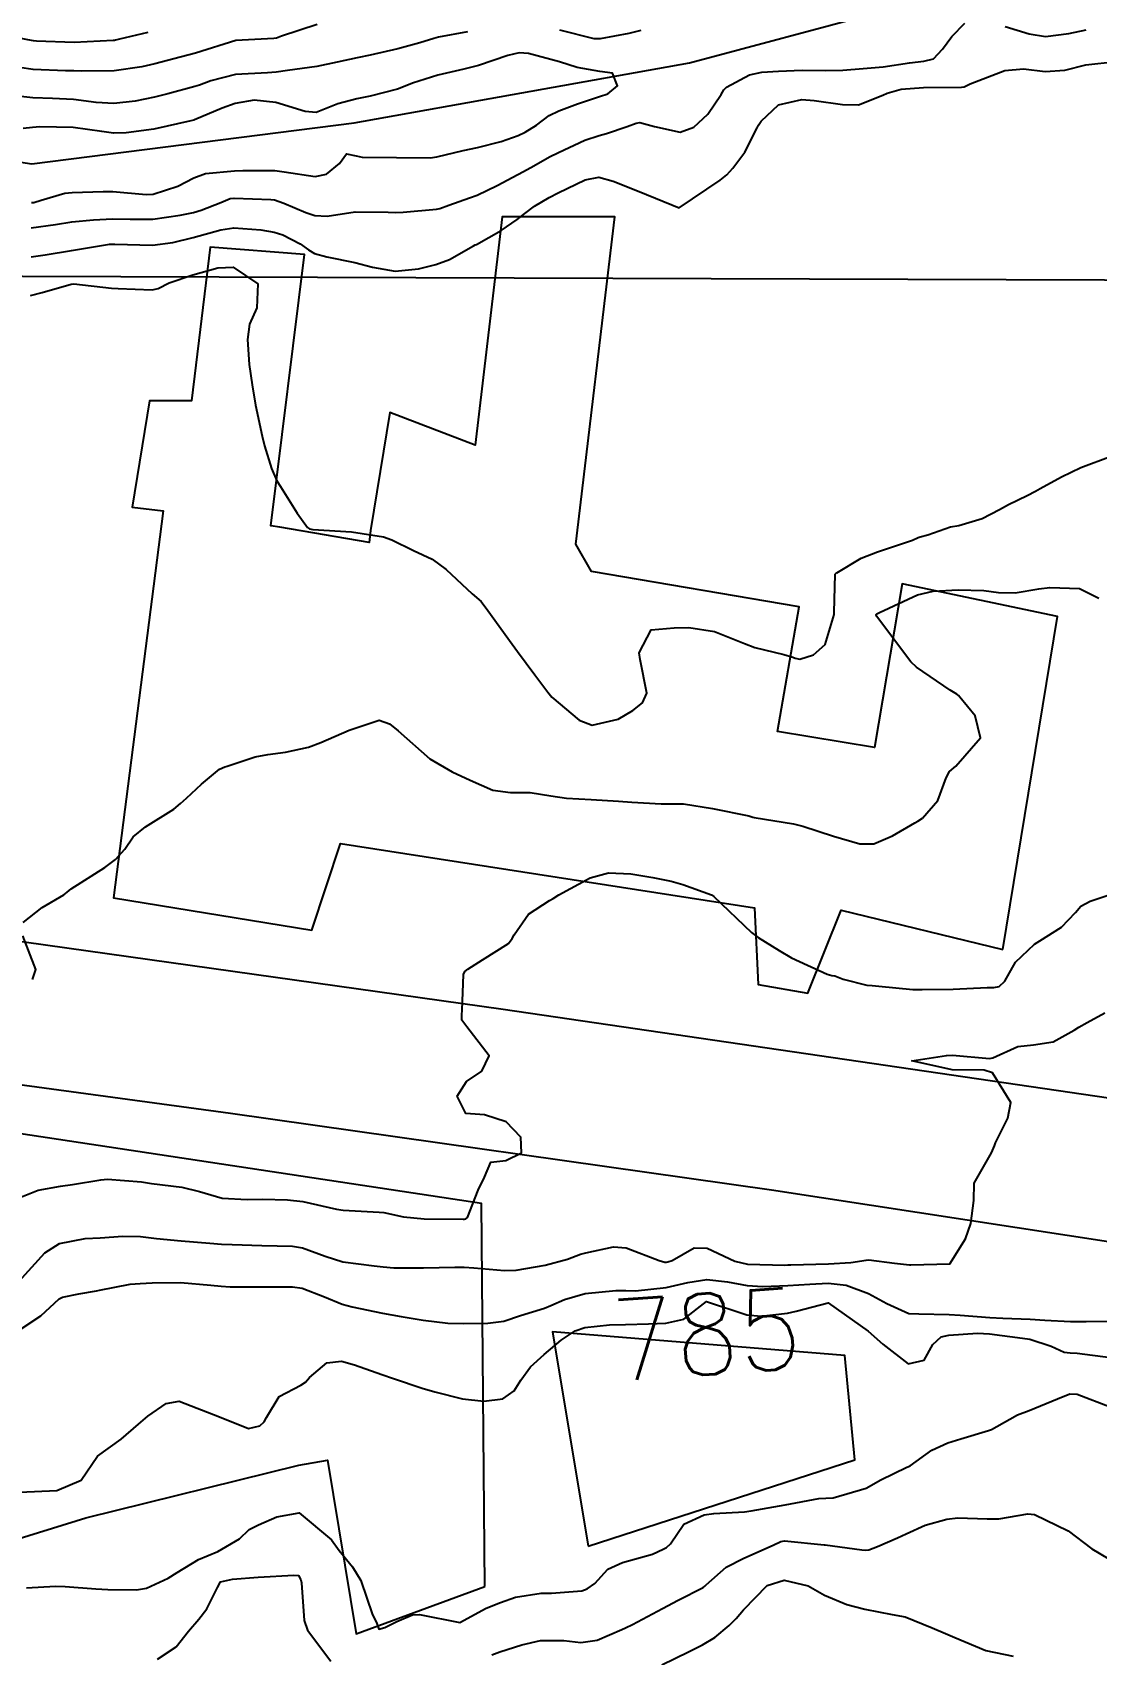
# Model space of a CAD drawing. Header units: metres. Extents: x 307586 to 320046, y 7427249 to 7434250.
# Drawn here: x 319369 to 319421.6, y 7428953.5 to 7429033.7 of the extents above; entities that cross this region are included whole.
import ezdxf
from ezdxf.enums import TextEntityAlignment as Align

# ---------------------------------------------------------------- set-up
doc = ezdxf.new("R2010")
doc.units = ezdxf.units.M
doc.header["$MEASUREMENT"] = 0
doc.linetypes.add('CONTINUO', pattern=[0])
for name, color, linetype in [('Cotas', 45, 'Continuous'), ('Curvas de Nivel 1m', 11, 'Continuous'), ('Curvas de Nivel 5m', 15, 'Continuous'), ('Edificações', 30, 'Continuous'), ('Hidrografia', 140, 'Continuous'), ('TEXTO', 45, 'Continuous'), ('Vias Primárias', 230, 'Continuous')]:
    doc.layers.add(name, color=color, linetype=linetype)
doc.styles.add('Style-STANDARD', font='STANDARD.shx')

msp = doc.modelspace()

# ---------------------------------------------------------------- linework, layer by layer
at = {"layer": 'Curvas de Nivel 1m', "flags": 128}
for points, elevation in [([(319383.041, 7429034.068), (319381.279, 7429033.49), (319381.034, 7429033.397), (319380.912, 7429033.373), (319379.033, 7429033.27), (319377.027, 7429032.66), (319375.964, 7429032.37), (319375.021, 7429032.131), (319374.374, 7429031.972), (319373.017, 7429031.777), (319371.419, 7429031.766), (319371.017, 7429031.775), (319370.616, 7429031.775), (319369.018, 7429031.852), (319367.659, 7429032.05)], 779), ([(319368.919, 7429024.028), (319370.112, 7429024.187), (319370.922, 7429024.315), (319371.991, 7429024.422), (319372.924, 7429024.471), (319373.799, 7429024.456), (319374.924, 7429024.451), (319376.271, 7429024.644), (319376.928, 7429024.784), (319377.318, 7429024.897), (319378.285, 7429025.276), (319378.743, 7429025.465), (319378.936, 7429025.492), (319380.759, 7429025.429), (319380.935, 7429025.401), (319381.401, 7429025.243), (319382.489, 7429024.787), (319382.927, 7429024.636), (319383.544, 7429024.596), (319384.929, 7429024.809), (319386.558, 7429024.804), (319386.929, 7429024.777), (319387.303, 7429024.793), (319388.94, 7429024.946), (319389.105, 7429024.983), (319389.551, 7429025.144), (319390.582, 7429025.499), (319390.948, 7429025.638), (319391.945, 7429026.108), (319392.958, 7429026.654), (319393.246, 7429026.811), (319393.745, 7429027.092), (319394.528, 7429027.524), (319394.97, 7429027.747), (319396.268, 7429028.352), (319396.978, 7429028.591), (319397.35, 7429028.675), (319398.372, 7429029.036), (319398.817, 7429029.2), (319398.986, 7429029.219), (319399.716, 7429029.023), (319400.98, 7429028.746), (319401.668, 7429029), (319402.345, 7429029.637), (319403.007, 7429030.611), (319403.141, 7429030.848), (319403.269, 7429030.977), (319404.408, 7429031.577), (319405.02, 7429031.713), (319405.839, 7429031.765), (319407.022, 7429031.812), (319408.152, 7429031.788), (319409.022, 7429031.808), (319410.035, 7429031.887), (319411.024, 7429031.974), (319412.326, 7429032.171), (319413.027, 7429032.249), (319413.511, 7429032.373), (319413.952, 7429032.851), (319414.413, 7429033.475), (319415.052, 7429034.128)], 778), ([(319417.05, 7429033.963), (319418.239, 7429033.604), (319419.043, 7429033.468), (319420.2, 7429033.624), (319421.048, 7429033.802)], 778), ([(319390.477, 7429033.7), (319389.037, 7429033.439), (319388.812, 7429033.377), (319388.116, 7429033.164), (319387.03, 7429032.865), (319385.666, 7429032.554), (319385.025, 7429032.424), (319384.03, 7429032.202), (319383.021, 7429032.001), (319381.577, 7429031.801), (319381.018, 7429031.715), (319380.589, 7429031.683), (319379.016, 7429031.593), (319377.792, 7429031.288), (319377.228, 7429031.079), (319377.008, 7429031.005), (319375.669, 7429030.647), (319375, 7429030.479), (319374.049, 7429030.278), (319372.995, 7429030.17), (319372.127, 7429030.222), (319370.998, 7429030.365), (319369.972, 7429030.406), (319368.999, 7429030.439), (319367.83, 7429030.578)], 778), ([(319399.044, 7429033.773), (319398.452, 7429033.628), (319397.037, 7429033.353), (319396.733, 7429033.368), (319395.044, 7429033.792)], 778), ([(319368.932, 7429025.274), (319369.039, 7429025.281), (319369.398, 7429025.385), (319370.577, 7429025.735), (319370.939, 7429025.773), (319372.476, 7429025.81), (319372.94, 7429025.809), (319374.587, 7429025.675), (319374.938, 7429025.691), (319376.158, 7429026.088), (319376.951, 7429026.496), (319377.529, 7429026.71), (319378.957, 7429026.845), (319379.364, 7429026.859), (319380.957, 7429026.849), (319381.414, 7429026.786), (319382.953, 7429026.557), (319383.503, 7429026.666), (319384.154, 7429027.208), (319384.487, 7429027.686), (319384.967, 7429027.577), (319385.277, 7429027.506), (319386.966, 7429027.491), (319388.632, 7429027.488), (319388.967, 7429027.529), (319390.265, 7429027.842), (319390.972, 7429027.997), (319392.143, 7429028.281), (319392.978, 7429028.577), (319393.333, 7429028.742), (319393.877, 7429029.091), (319394.51, 7429029.565), (319394.994, 7429029.8), (319395.909, 7429030.156), (319397.005, 7429030.508), (319397.407, 7429030.646), (319397.886, 7429031.041), (319397.634, 7429031.658), (319397.02, 7429031.746), (319395.888, 7429031.937), (319395.024, 7429032.223), (319393.488, 7429032.636), (319393.029, 7429032.674), (319392.463, 7429032.544), (319391.022, 7429032.047), (319390.3, 7429031.857), (319389.017, 7429031.569), (319387.751, 7429031.169), (319387.237, 7429030.949), (319387.008, 7429030.87), (319385.67, 7429030.522), (319385.001, 7429030.4), (319384.062, 7429030.145), (319382.99, 7429029.723), (319382.457, 7429029.762), (319380.997, 7429030.214), (319379.931, 7429030.328), (319378.996, 7429030.159), (319378.343, 7429029.93), (319376.984, 7429029.353), (319376.945, 7429029.339), (319376.797, 7429029.302), (319374.979, 7429028.904), (319373.602, 7429028.708), (319372.977, 7429028.703), (319372.406, 7429028.778), (319370.979, 7429028.98), (319369.348, 7429029.017), (319368.979, 7429028.975), (319368.512, 7429028.93)], 777), ([(319368.905, 7429022.592), (319369.601, 7429022.688), (319370.908, 7429022.907), (319372.781, 7429023.211), (319372.912, 7429023.218), (319373.04, 7429023.21), (319374.911, 7429023.161), (319375.916, 7429023.305), (319376.915, 7429023.539), (319378.279, 7429023.917), (319378.92, 7429024.017), (319380.258, 7429023.918), (319380.918, 7429023.808), (319381.343, 7429023.669), (319382.2, 7429023.231), (319382.615, 7429022.929), (319382.908, 7429022.75), (319383.526, 7429022.595), (319384.904, 7429022.312), (319385.788, 7429022.073), (319386.9, 7429021.888), (319388.056, 7429022.004), (319388.904, 7429022.214), (319389.587, 7429022.463), (319390.764, 7429023.131), (319390.862, 7429023.182), (319390.914, 7429023.203), (319392.144, 7429023.892), (319392.933, 7429024.437), (319393.31, 7429024.723), (319393.784, 7429025.092), (319394.508, 7429025.524), (319394.95, 7429025.754), (319396.295, 7429026.398), (319396.958, 7429026.524), (319397.676, 7429026.322), (319398.951, 7429025.824), (319400.943, 7429025.01), (319402.957, 7429026.375), (319403.292, 7429026.645), (319403.592, 7429026.974), (319404.175, 7429027.764), (319404.784, 7429028.962), (319404.854, 7429029.092), (319404.988, 7429029.297), (319405.848, 7429030.1), (319407.004, 7429030.358), (319407.609, 7429030.318), (319409.001, 7429030.114), (319409.806, 7429030.097), (319411.008, 7429030.571), (319411.217, 7429030.68), (319411.902, 7429030.877), (319413.014, 7429030.954), (319414.881, 7429030.975), (319415.014, 7429030.991), (319415.321, 7429031.141), (319417.023, 7429031.795), (319417.953, 7429031.871), (319419.022, 7429031.741), (319419.988, 7429031.816), (319421.026, 7429032.074), (319422.524, 7429032.243)], 779), ([(319368.508, 7428989.707), (319369.463, 7428990.436), (319370.528, 7428991.07), (319370.693, 7428991.205), (319370.894, 7428991.365), (319372.544, 7428992.423), (319373.076, 7428992.807), (319373.546, 7428993.33), (319373.947, 7428993.938), (319374.564, 7428994.42), (319375.955, 7428995.299), (319376.292, 7428995.58), (319376.581, 7428995.846), (319377.334, 7428996.541), (319378.223, 7428997.274), (319378.485, 7428997.39), (319378.605, 7428997.431), (319379.98, 7428997.885), (319380.61, 7428998.006), (319381.485, 7428998.11), (319382.614, 7428998.37), (319383.232, 7428998.598), (319384.623, 7428999.2), (319386.117, 7428999.691), (319386.628, 7428999.515), (319387.045, 7428999.166), (319388.609, 7428997.793), (319389.724, 7428997.139), (319390.599, 7428996.733), (319391.721, 7428996.24), (319392.593, 7428996.128), (319393.565, 7428996.118), (319394.592, 7428995.954), (319395.372, 7428995.85), (319396.59, 7428995.78), (319397.934, 7428995.692), (319398.589, 7428995.649), (319400.043, 7428995.561), (319400.588, 7428995.565), (319401.145, 7428995.558), (319402.586, 7428995.33), (319404.375, 7428994.962), (319404.582, 7428994.907), (319404.649, 7428994.892), (319406.578, 7428994.573), (319407.04, 7428994.462), (319408.569, 7428993.971), (319409.871, 7428993.589), (319410.563, 7428993.583), (319411.47, 7428993.976), (319412.579, 7428994.621), (319412.731, 7428994.709), (319412.958, 7428994.856), (319413.717, 7428995.724), (319414.126, 7428996.845), (319414.295, 7428997.154), (319414.609, 7428997.429), (319415.829, 7428998.822), (319415.558, 7428999.907), (319414.802, 7429000.838), (319414.732, 7429000.917), (319414.654, 7429000.976), (319414.327, 7429001.173), (319412.667, 7429002.308), (319412.384, 7429002.578), (319412.174, 7429002.867), (319410.702, 7429004.821), (319410.669, 7429004.89), (319410.672, 7429004.921), (319410.703, 7429004.947), (319410.84, 7429005.024), (319412.713, 7429005.888), (319413.494, 7429006.073), (319414.716, 7429006.138), (319415.995, 7429006.1), (319416.715, 7429006.012), (319417.536, 7429005.981), (319418.717, 7429006.184), (319419.248, 7429006.255), (319420.717, 7429006.197), (319421.678, 7429005.721)], 781), ([(319368.344, 7428976.116), (319369.254, 7428976.471), (319370.353, 7428976.68), (319370.953, 7428976.755), (319372.358, 7428976.991), (319372.677, 7428977.018), (319374.356, 7428976.882), (319374.86, 7428976.807), (319376.353, 7428976.619), (319377.225, 7428976.406), (319378.345, 7428976.087), (319379.588, 7428976.008), (319380.345, 7428976.033), (319381.575, 7428975.998), (319382.343, 7428975.91), (319383.998, 7428975.543), (319384.337, 7428975.487), (319386.115, 7428975.395), (319386.336, 7428975.369), (319387.307, 7428975.16), (319388.332, 7428975.064), (319390.26, 7428975.049), (319390.332, 7428975.047), (319390.399, 7428975.053), (319390.481, 7428975.119), (319390.996, 7428976.471), (319391.319, 7428977.11), (319391.627, 7428977.851), (319392.371, 7428977.933), (319393.142, 7428978.325), (319393.118, 7428979.093), (319392.394, 7428979.857), (319391.318, 7428980.192), (319390.4, 7428980.264), (319389.968, 7428981.127), (319390.42, 7428981.836), (319391.179, 7428982.359), (319391.552, 7428983.109), (319390.447, 7428984.551), (319390.188, 7428984.87), (319390.193, 7428985.133), (319390.219, 7428985.37), (319390.276, 7428987.132), (319390.336, 7428987.28), (319390.486, 7428987.399), (319391.224, 7428987.852), (319392.499, 7428988.668), (319392.69, 7428988.91), (319392.776, 7428989.097), (319393.493, 7428990.116), (319394.529, 7428990.789), (319394.716, 7428990.892), (319394.99, 7428991.073), (319396.542, 7428991.912), (319397.437, 7428992.148), (319398.544, 7428992.11), (319399.635, 7428991.926), (319400.54, 7428991.737), (319401.122, 7428991.584), (319402.534, 7428991.072), (319402.653, 7428990.979), (319404.507, 7428989.203), (319404.834, 7428988.955), (319405.873, 7428988.315), (319406.493, 7428987.956), (319408.246, 7428987.152), (319408.485, 7428987.088), (319408.634, 7428987.058), (319409.046, 7428986.902), (319410.207, 7428986.611), (319410.48, 7428986.583), (319410.8, 7428986.557), (319412.478, 7428986.397), (319412.95, 7428986.383), (319414.479, 7428986.413), (319416.156, 7428986.491), (319416.48, 7428986.493), (319416.751, 7428986.537), (319417.029, 7428986.805), (319417.551, 7428987.741), (319418.501, 7428988.63), (319418.763, 7428988.786), (319419.822, 7428989.462), (319420.524, 7428990.202), (319420.793, 7428990.502), (319421.243, 7428990.759), (319422.537, 7428991.189)], 782), ([(319368.971, 7428986.89), (319369.146, 7428987.383), (319368.499, 7428989.042)], 781), ([(319368.299, 7428971.965), (319369.582, 7428973.371), (319370.318, 7428973.832), (319371.588, 7428974.079), (319372.321, 7428974.119), (319373.447, 7428974.203), (319374.322, 7428974.193), (319375.098, 7428974.086), (319376.32, 7428973.965), (319377.744, 7428973.851), (319378.318, 7428973.807), (319378.842, 7428973.786), (319380.318, 7428973.748), (319381.828, 7428973.715), (319382.317, 7428973.631), (319383.434, 7428973.209), (319384.31, 7428972.936), (319385.861, 7428972.729), (319386.308, 7428972.679), (319386.831, 7428972.641), (319388.308, 7428972.643), (319389.85, 7428972.668), (319390.308, 7428972.668), (319390.789, 7428972.634), (319392.307, 7428972.5), (319392.875, 7428972.527), (319394.31, 7428972.766), (319395.418, 7428973.063), (319396.06, 7428973.31), (319396.318, 7428973.383), (319397.686, 7428973.673), (319398.322, 7428973.632), (319399.944, 7428973.006), (319400.223, 7428972.913), (319400.312, 7428972.912), (319400.382, 7428972.929), (319400.594, 7428972.997), (319401.678, 7428973.631), (319402.322, 7428973.615), (319403.682, 7428972.966), (319404.312, 7428972.824), (319406.153, 7428972.774), (319406.311, 7428972.778), (319406.454, 7428972.786), (319408.312, 7428972.838), (319409.423, 7428972.893), (319410.177, 7428973.02), (319410.315, 7428973.028), (319411.575, 7428972.867), (319412.312, 7428972.792), (319412.38, 7428972.791), (319414.313, 7428972.84), (319415.093, 7428974.067), (319415.343, 7428974.825), (319415.497, 7428975.966), (319415.516, 7428976.823), (319416.378, 7428978.318), (319416.52, 7428978.67), (319416.565, 7428978.808), (319417.175, 7428980.029), (319417.321, 7428980.801), (319416.427, 7428982.266), (319416.013, 7428982.4), (319414.429, 7428982.428), (319412.433, 7428982.86), (319414.149, 7428983.132), (319414.438, 7428983.151), (319416.273, 7428982.975), (319416.436, 7428983.011), (319417.669, 7428983.573), (319418.446, 7428983.648), (319419.413, 7428983.811), (319420.457, 7428984.385), (319420.691, 7428984.526), (319421.102, 7428984.754), (319421.975, 7428985.238)], 783), ([(319368.265, 7428969.517), (319369.383, 7428970.266), (319370.289, 7428971.098), (319370.453, 7428971.196), (319371.262, 7428971.35), (319372.133, 7428971.503), (319372.295, 7428971.534), (319373.8, 7428971.823), (319374.298, 7428971.87), (319374.885, 7428971.898), (319376.299, 7428971.918), (319377.79, 7428971.783), (319378.297, 7428971.727), (319378.739, 7428971.705), (319380.297, 7428971.694), (319381.821, 7428971.701), (319382.297, 7428971.629), (319383.413, 7428971.209), (319384.288, 7428970.848), (319384.772, 7428970.707), (319386.281, 7428970.4), (319387.205, 7428970.235), (319388.277, 7428970.059), (319389.504, 7428969.902), (319390.274, 7428969.885), (319391.485, 7428969.898), (319392.276, 7428969.999), (319393.095, 7428970.278), (319394.286, 7428970.649), (319394.595, 7428970.769), (319395.276, 7428971.065), (319396.296, 7428971.363), (319397.808, 7428971.525), (319398.298, 7428971.519), (319398.776, 7428971.501), (319400.299, 7428971.658), (319401.371, 7428971.921), (319402.304, 7428972.057), (319403.331, 7428971.941), (319404.301, 7428971.761), (319405.068, 7428971.716), (319406.301, 7428971.768), (319407.388, 7428971.833), (319408.303, 7428971.873), (319409.191, 7428971.786), (319410.298, 7428971.367), (319411.195, 7428970.871), (319412.286, 7428970.376), (319412.783, 7428970.357), (319414.285, 7428970.33), (319414.82, 7428970.297), (319416.284, 7428970.189), (319416.937, 7428970.149), (319418.283, 7428970.097), (319419.012, 7428970.049), (319420.281, 7428969.993), (319421.045, 7428969.989), (319422.282, 7428970.01)], 784), ([(319368.677, 7428956.819), (319370.116, 7428956.903), (319370.586, 7428956.885), (319372.115, 7428956.78), (319372.701, 7428956.748), (319374.114, 7428956.721), (319374.618, 7428956.81), (319375.688, 7428957.297), (319376.126, 7428957.584), (319377.182, 7428958.23), (319378.136, 7428958.625), (319379.205, 7428959.254), (319379.692, 7428959.705), (319380.153, 7428959.939), (319381.053, 7428960.338), (319382.163, 7428960.533), (319383.748, 7428959.204), (319384.138, 7428958.665), (319384.797, 7428957.857), (319385.201, 7428957.184), (319385.781, 7428955.492), (319385.95, 7428955.172), (319385.987, 7428955.067), (319386.089, 7428954.779), (319386.396, 7428954.861), (319386.988, 7428955.161), (319387.762, 7428955.49), (319388.098, 7428955.514), (319390.093, 7428955.12), (319391.392, 7428955.819), (319392.108, 7428956.098), (319392.841, 7428956.364), (319394.115, 7428956.562), (319394.62, 7428956.568), (319396.117, 7428956.684), (319396.393, 7428956.774), (319396.768, 7428957.044), (319397.411, 7428957.756), (319398.133, 7428958.083), (319399.625, 7428958.495), (319400.14, 7428958.735), (319400.313, 7428958.826), (319400.513, 7428958.996), (319401.174, 7428959.974), (319402.165, 7428960.433), (319402.644, 7428960.497), (319404.167, 7428960.582), (319404.494, 7428960.629), (319406.173, 7428960.93), (319407.845, 7428961.245), (319408.176, 7428961.255), (319408.544, 7428961.271), (319410.182, 7428961.756), (319410.903, 7428962.155), (319412.192, 7428962.794), (319412.239, 7428962.813), (319412.351, 7428962.858), (319413.417, 7428963.636), (319414.21, 7428963.988), (319414.848, 7428964.196), (319416.22, 7428964.602), (319416.372, 7428964.657), (319416.636, 7428964.806), (319417.652, 7428965.372), (319418.231, 7428965.582), (319419.631, 7428966.163), (319420.239, 7428966.413), (319420.6, 7428966.396), (319422.233, 7428965.764)], 786), ([(319391.67, 7428953.511), (319392.079, 7428953.662), (319393.164, 7428954.008), (319394.084, 7428954.231), (319395.239, 7428954.218), (319396.084, 7428954.133), (319396.879, 7428954.248), (319398.099, 7428954.762), (319398.281, 7428954.847), (319398.631, 7428955.022), (319400.111, 7428955.804), (319400.893, 7428956.215), (319402.122, 7428956.849), (319402.196, 7428956.906), (319402.264, 7428956.979), (319403.26, 7428957.84), (319404.136, 7428958.29), (319405.577, 7428958.938), (319405.955, 7428959.123), (319406.146, 7428959.153), (319408.102, 7428958.952), (319408.143, 7428958.948), (319408.515, 7428958.904), (319409.963, 7428958.705), (319410.141, 7428958.686), (319410.31, 7428958.71), (319410.745, 7428958.874), (319411.719, 7428959.294), (319412.153, 7428959.501), (319413.095, 7428959.915), (319414.164, 7428960.227), (319414.713, 7428960.284), (319416.164, 7428960.235), (319416.728, 7428960.241), (319418.168, 7428960.481), (319418.498, 7428960.455), (319420.156, 7428959.646), (319421.331, 7428958.748), (319422.138, 7428958.281)], 787), ([(319375.148, 7428953.304), (319376.079, 7428953.907), (319376.682, 7428954.689), (319377.19, 7428955.279), (319377.594, 7428955.782), (319378.116, 7428956.841), (319378.267, 7428957.122), (319378.859, 7428957.259), (319380.124, 7428957.357), (319381.889, 7428957.458), (319382.125, 7428957.429), (319382.238, 7428957.219), (319382.269, 7428957.07), (319382.397, 7428955.217), (319382.571, 7428954.732), (319383.719, 7428953.204)], 787), ([(319400.073, 7428953.028), (319401.402, 7428953.668), (319402.088, 7428954.005), (319402.697, 7428954.371), (319403.406, 7428954.967), (319403.752, 7428955.318), (319404.111, 7428955.74), (319405.286, 7428956.943), (319406.126, 7428957.205), (319407.314, 7428956.918), (319408.119, 7428956.472), (319409.229, 7428956.008), (319410.112, 7428955.774), (319411.46, 7428955.516), (319412.108, 7428955.387), (319413.442, 7428954.847), (319414.099, 7428954.575), (319414.553, 7428954.376), (319416.087, 7428953.734), (319417.434, 7428953.445)], 788)]:
    msp.add_lwpolyline(points, dxfattribs=dict(at, elevation=elevation))
at = {"layer": 'Curvas de Nivel 5m', "flags": 128}
for points, elevation in [([(319374.683, 7429033.677), (319373.284, 7429033.337), (319373.083, 7429033.289), (319373.032, 7429033.28), (319372.968, 7429033.277), (319371.031, 7429033.174), (319369.167, 7429033.253), (319369.032, 7429033.264), (319368.921, 7429033.28), (319368.318, 7429033.401), (319367.236, 7429033.618), (319367.035, 7429033.657), (319366.745, 7429033.714)], 780), ([(319368.882, 7429020.679), (319369.447, 7429020.822), (319370.891, 7429021.237), (319371.012, 7429021.247), (319372.888, 7429021.036), (319373.208, 7429021.017), (319374.888, 7429020.963), (319375.182, 7429021.022), (319375.734, 7429021.307), (319376.897, 7429021.708), (319378.134, 7429022.044), (319378.901, 7429022.072), (319380.115, 7429021.258), (319380.07, 7429020.063), (319379.709, 7429019.262), (319379.606, 7429018.512), (319379.689, 7429017.262), (319379.828, 7429016.26), (319380.002, 7429015.258), (319380.329, 7429013.723), (319380.447, 7429013.253), (319380.782, 7429012.127), (319381.057, 7429011.528), (319381.239, 7429011.243), (319382.058, 7429009.926), (319382.566, 7429009.223), (319382.664, 7429009.143), (319382.742, 7429009.127), (319382.838, 7429009.123), (319384.741, 7429009.002), (319386.325, 7429008.763), (319386.737, 7429008.611), (319387.81, 7429008.081), (319388.728, 7429007.646), (319389.424, 7429007.143), (319390.711, 7429005.94), (319391.143, 7429005.559), (319391.484, 7429005.118), (319392.678, 7429003.444), (319392.951, 7429003.097), (319393.809, 7429001.941), (319394.439, 7429001.082), (319394.649, 7429000.833), (319396.001, 7428999.691), (319396.629, 7428999.452), (319397.926, 7428999.745), (319398.64, 7429000.171), (319399.123, 7429000.548), (319399.34, 7429001.023), (319399.002, 7429002.694), (319398.957, 7429003.027), (319399.556, 7429004.155), (319400.692, 7429004.266), (319401.417, 7429004.274), (319402.689, 7429004.081), (319404.164, 7429003.482), (319404.678, 7429003.285), (319406.102, 7429002.939), (319406.551, 7429002.811), (319406.671, 7429002.761), (319406.891, 7429002.707), (319407.573, 7429002.921), (319408.156, 7429003.44), (319408.59, 7429004.911), (319408.592, 7429005.023), (319408.649, 7429006.911), (319408.685, 7429006.949), (319408.724, 7429006.977), (319409.927, 7429007.702), (319410.734, 7429008.013), (319412.468, 7429008.592), (319412.741, 7429008.715), (319412.848, 7429008.753), (319413.221, 7429008.855), (319414.352, 7429009.241), (319414.75, 7429009.32), (319415.912, 7429009.666), (319416.762, 7429010.109), (319417.217, 7429010.355), (319418.136, 7429010.796), (319418.549, 7429011.019), (319418.776, 7429011.146), (319419.837, 7429011.724), (319420.787, 7429012.175), (319422.278, 7429012.748)], 780), ([(319368.333, 7428961.546), (319370.176, 7428961.63), (319371.386, 7428962.142), (319372.193, 7428963.34), (319373.362, 7428964.168), (319374.209, 7428964.91), (319374.684, 7428965.313), (319375.59, 7428965.932), (319376.224, 7428966.042), (319378.213, 7428965.27), (319379.654, 7428964.695), (319380.209, 7428964.826), (319380.426, 7428965.023), (319380.534, 7428965.237), (319381.174, 7428966.285), (319382.237, 7428966.848), (319382.468, 7428966.99), (319382.664, 7428967.216), (319383.516, 7428967.942), (319384.251, 7428968.018), (319384.898, 7428967.839), (319386.245, 7428967.362), (319386.822, 7428967.164), (319388.236, 7428966.699), (319388.858, 7428966.516), (319390.229, 7428966.173), (319391.29, 7428966.047), (319392.229, 7428966.164), (319392.775, 7428966.554), (319393.103, 7428967.091), (319393.595, 7428967.741), (319394.256, 7428968.349), (319395.109, 7428969.067), (319395.803, 7428969.524), (319396.272, 7428969.688), (319397.498, 7428969.814), (319398.275, 7428969.832), (319399.425, 7428969.863), (319400.276, 7428969.896), (319401.173, 7428970.098), (319402.293, 7428970.98), (319404.283, 7428970.323), (319404.98, 7428970.252), (319406.285, 7428970.403), (319406.72, 7428970.492), (319408.293, 7428970.91), (319410.272, 7428969.514), (319411.004, 7428968.873), (319412.253, 7428967.891), (319413.037, 7428968.071), (319413.476, 7428968.848), (319413.878, 7428969.234), (319414.27, 7428969.317), (319415.684, 7428969.406), (319416.271, 7428969.379), (319417.897, 7428969.165), (319418.268, 7428969.106), (319419.327, 7428968.774), (319419.962, 7428968.467), (319420.26, 7428968.43), (319420.597, 7428968.419), (319422.258, 7428968.21)], 785)]:
    msp.add_lwpolyline(points, dxfattribs=dict(at, elevation=elevation))
at = {"layer": 'Edificações'}
for points in [[(319416.934, 7428988.359), (319419.63, 7429004.815), (319411.962, 7429006.431), (319410.584, 7428998.352), (319405.791, 7428999.13), (319406.869, 7429005.294), (319396.611, 7429007.038), (319395.836, 7429008.397), (319397.751, 7429024.566), (319392.196, 7429024.566), (319390.855, 7429013.276), (319386.641, 7429014.903), (319385.683, 7429009.067), (319385.622, 7429008.471), (319381.199, 7429009.226), (319381.199, 7429009.226), (319380.759, 7429009.299), (319382.415, 7429022.7), (319377.759, 7429023.067), (319376.84, 7429015.479), (319374.757, 7429015.479), (319373.899, 7429010.217), (319375.431, 7429010.033), (319372.974, 7428990.916), (319382.789, 7428989.325), (319384.198, 7428993.608), (319404.66, 7428990.426), (319404.843, 7428986.632), (319407.294, 7428986.204), (319408.948, 7428990.304), (319416.934, 7428988.359)], [(319391.33, 7428956.899), (319391.163, 7428975.822), (319361.869, 7428980.241), (319349.652, 7428981.741), (319348.734, 7428969.069), (319345.396, 7428968.819), (319344.979, 7428957.982), (319340.138, 7428957.815), (319337.551, 7428976.239), (319333.211, 7428975.655), (319338.054, 7428937.257), (319364.677, 7428947.844), (319364.096, 7428957.956), (319371.607, 7428960.29), (319382.133, 7428962.888), (319383.552, 7428963.138), (319384.971, 7428954.552), (319391.33, 7428956.899)], [(319396.432, 7428958.892), (319409.618, 7428963.143), (319409.118, 7428968.312), (319394.679, 7428969.479), (319396.432, 7428958.892)]]:
    msp.add_lwpolyline(points, dxfattribs=at)
at = {"layer": 'Hidrografia'}
msp.add_lwpolyline([(319320.691, 7429035.301), (319339.142, 7429032.799), (319352.564, 7429029.681), (319368.95, 7429027.187), (319384.869, 7429029.214), (319401.443, 7429032.179), (319410.823, 7429034.678)], dxfattribs=at)
at = {"layer": 'TEXTO', "linetype": 'CONTINUO'}
msp.add_polyline3d([(319081.603, 7429022.6, 0), (319708.815, 7429020.481, 0)], dxfattribs=at)
at = {"layer": 'Vias Primárias'}
msp.add_lwpolyline([(319236.35, 7429005.79), (319243.505, 7429003.689), (319268.204, 7429001.083), (319323.314, 7428995.099), (319392.244, 7428985.425), (319464.552, 7428974.835), (319513.691, 7428967.921, 0.176635), (319523.049, 7428969.914), (319554.107, 7428997), (319565.125, 7429006.5), (319567.124, 7429009.113), (319567.893, 7429012.801), (319568.662, 7429015.875, -0.25379), (319575.427, 7429023.251, -0.129803), (319585.882, 7429024.02), (319622.651, 7429021.872)], format="xyb", dxfattribs=at)
msp.add_lwpolyline([(319236.35, 7429005.79), (319243.505, 7429003.689), (319268.204, 7429001.083), (319323.314, 7428995.099), (319392.244, 7428985.425), (319464.552, 7428974.835), (319513.691, 7428967.921, 0.176635), (319523.049, 7428969.914), (319554.107, 7428997), (319565.125, 7429006.5), (319567.124, 7429009.113), (319567.893, 7429012.801), (319568.662, 7429015.875, -0.25379), (319575.427, 7429023.251, -0.129803), (319585.882, 7429024.02), (319622.651, 7429021.872)], format="xyb", dxfattribs=at)
at = {"layer": 'Vias Primárias', "elevation": 800.863}
msp.add_lwpolyline([(319353.172, 7428983.753), (319378.755, 7428980.276), (319405.505, 7428976.487), (319432.25, 7428972.393), (319458.599, 7428968.449), (319486.273, 7428964.741), (319507.859, 7428961.402), (319513.675, 7428960.014), (319521.101, 7428954.836)], dxfattribs=at)
msp.add_lwpolyline([(319353.172, 7428983.753), (319378.755, 7428980.276), (319405.505, 7428976.487), (319432.25, 7428972.393), (319458.599, 7428968.449), (319486.273, 7428964.741), (319507.859, 7428961.402), (319513.675, 7428960.014), (319521.101, 7428954.836)], dxfattribs=at)

# ---------------------------------------------------------------- texts
at = {"layer": 'Cotas', "style": 'Style-STANDARD'}
msp.add_text('785', height=4, rotation=4.07055, dxfattribs=at).set_placement((319402.282, 7428969.361, 785), align=Align.MIDDLE_CENTER)

doc.saveas('drawing.dxf')
